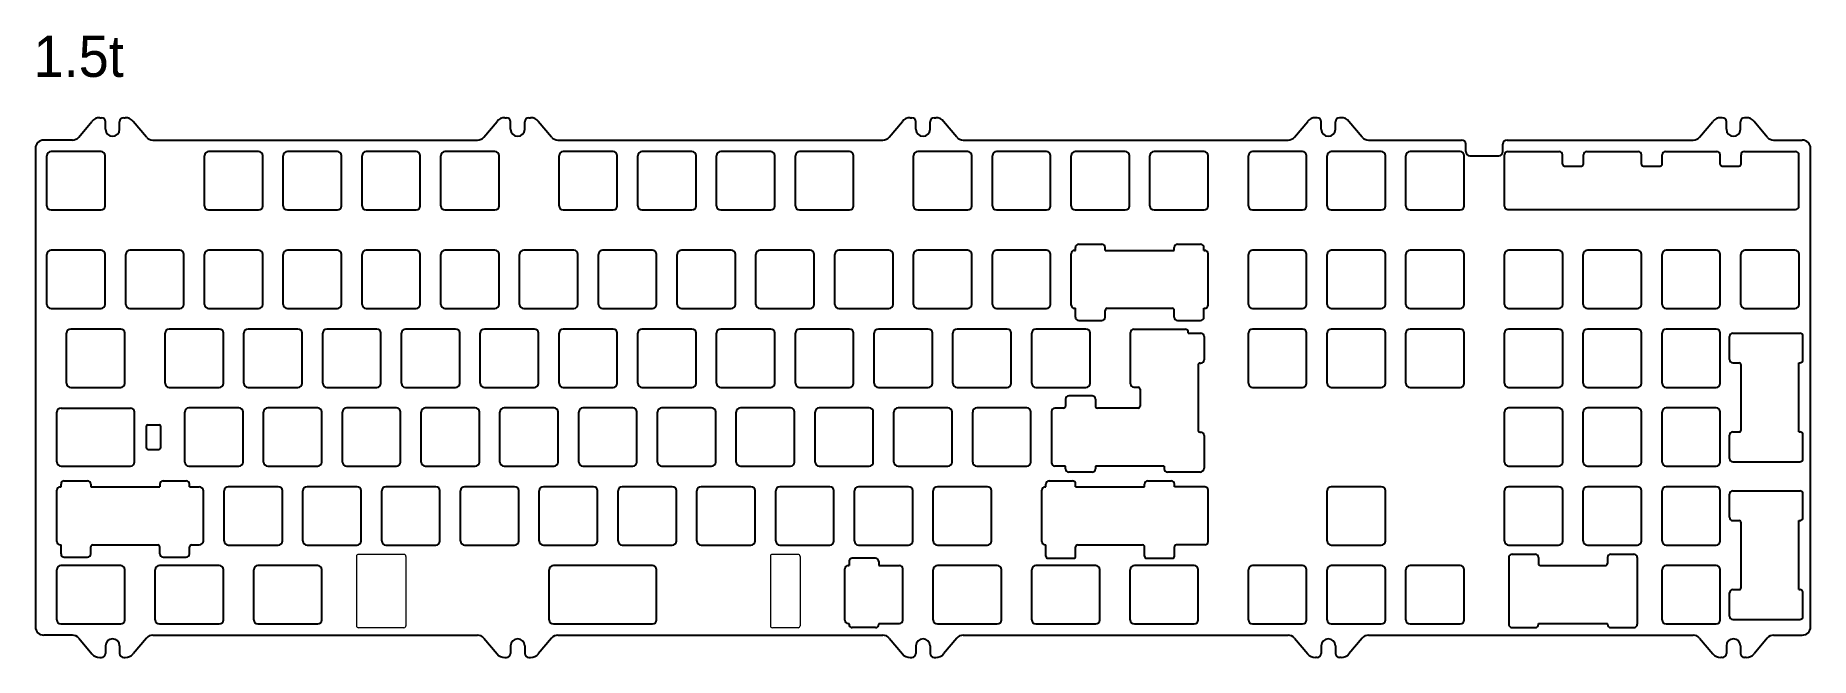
# Model space of a CAD drawing. Extents: x -121 to 309, y -126 to 24.
import ezdxf

# ---------------------------------------------------------------- set-up
doc = ezdxf.new("R2010")
doc.units = 0
doc.header["$MEASUREMENT"] = 0
doc.styles.get("Standard").update_dxf_attribs({"font": 'Gulim.ttf'})

msp = doc.modelspace()

# ---------------------------------------------------------------- linework, layer by layer
at = {"linetype": 'Continuous'}
for p, q in [((-110.08, -0.74), (-106.9, 3.05)), ((-104.98, 3.95), (-104.6, 3.95)), ((-103.6, 1.15), (-103.6, 2.95)), ((-100.2, 1.15), (-100.2, 2.95)), ((-99.2, 3.95), (-98.83, 3.95)), ((-93.73, -0.74), (-96.91, 3.05)), ((-12.13, -0.74), (-8.94, 3.05)), ((-7.03, 3.95), (-6.65, 3.95)), ((-5.65, 1.15), (-5.65, 2.95)), ((-2.25, 1.15), (-2.25, 2.95)), ((-1.25, 3.95), (-0.87, 3.95)), ((4.23, -0.74), (1.04, 3.05)), ((85.87, -0.74), (89.06, 3.05)), ((90.97, 3.95), (91.35, 3.95)), ((92.35, 1.15), (92.35, 2.95)), ((95.75, 1.15), (95.75, 2.95)), ((96.75, 3.95), (97.13, 3.95)), ((102.23, -0.74), (99.04, 3.05)), ((183.87, -0.74), (187.06, 3.05)), ((189.35, 3.95), (188.97, 3.95)), ((190.35, 1.15), (190.35, 2.95)), ((193.75, 1.15), (193.75, 2.95)), ((195.13, 3.95), (194.75, 3.95)), ((200.23, -0.74), (197.04, 3.05)), ((281.83, -0.74), (285.01, 3.05)), ((287.3, 3.95), (286.93, 3.95)), ((288.3, 1.15), (288.3, 2.95)), ((291.7, 1.15), (291.7, 2.95)), ((293.08, 3.95), (292.7, 3.95)), ((298.18, -0.74), (295, 3.05)), ((-120.54, -3.45), (-120.54, -119.07)), ((-111.61, -1.45), (-118.54, -1.45)), ((-104.7, -4.25), (-116.78, -4.25)), ((-92.2, -1.45), (-13.66, -1.45)), ((-66.6, -4.25), (-78.68, -4.25)), ((-47.55, -4.25), (-59.63, -4.25)), ((-28.5, -4.25), (-40.58, -4.25)), ((-9.45, -4.25), (-21.53, -4.25)), ((5.76, -1.45), (84.34, -1.45)), ((19.13, -4.25), (7.05, -4.25)), ((38.18, -4.25), (26.1, -4.25)), ((57.23, -4.25), (45.15, -4.25)), ((76.28, -4.25), (64.2, -4.25)), ((104.85, -4.25), (92.77, -4.25)), ((103.76, -1.45), (182.34, -1.45)), ((123.9, -4.25), (111.82, -4.25)), ((142.95, -4.25), (130.87, -4.25)), ((162, -4.25), (149.92, -4.25)), ((185.81, -4.25), (173.73, -4.25)), ((204.86, -4.25), (192.78, -4.25)), ((201.76, -1.45), (224.28, -1.45)), ((223.91, -4.25), (211.83, -4.25)), ((225.28, -4.25), (225.28, -2.45)), ((234.28, -4.25), (234.28, -2.45)), ((235.28, -1.45), (280.3, -1.45)), ((235.49, -4.25), (247.89, -4.25)), ((254.54, -4.25), (266.94, -4.25)), ((273.59, -4.25), (285.99, -4.25)), ((292.64, -4.25), (305.04, -4.25)), ((299.71, -1.45), (306.64, -1.45)), ((308.64, -119.07), (308.64, -3.45)), ((-117.78, -17.33), (-117.78, -5.25)), ((-103.7, -17.33), (-103.7, -5.25)), ((-79.68, -17.33), (-79.68, -5.25)), ((-65.6, -17.33), (-65.6, -5.25)), ((-60.63, -17.33), (-60.63, -5.25)), ((-46.55, -17.33), (-46.55, -5.25)), ((-41.58, -17.33), (-41.58, -5.25)), ((-27.5, -17.33), (-27.5, -5.25)), ((-22.53, -17.33), (-22.53, -5.25)), ((-8.45, -17.33), (-8.45, -5.25)), ((6.05, -17.33), (6.05, -5.25)), ((20.13, -17.33), (20.13, -5.25)), ((25.1, -17.33), (25.1, -5.25)), ((39.18, -17.33), (39.18, -5.25)), ((44.15, -17.33), (44.15, -5.25)), ((58.23, -17.33), (58.23, -5.25)), ((63.2, -17.33), (63.2, -5.25)), ((77.28, -17.33), (77.28, -5.25)), ((91.77, -17.33), (91.77, -5.25)), ((105.85, -17.33), (105.85, -5.25)), ((110.82, -17.33), (110.82, -5.25)), ((124.9, -17.33), (124.9, -5.25)), ((129.87, -17.33), (129.87, -5.25)), ((143.95, -17.33), (143.95, -5.25)), ((148.92, -17.33), (148.92, -5.25)), ((163, -17.33), (163, -5.25)), ((172.73, -17.33), (172.73, -5.25)), ((186.81, -17.33), (186.81, -5.25)), ((191.78, -17.33), (191.78, -5.25)), ((205.86, -17.33), (205.86, -5.25)), ((210.83, -17.33), (210.83, -5.25)), ((224.91, -17.33), (224.91, -5.25)), ((226.28, -5.25), (233.28, -5.25)), ((234.69, -17.45), (234.69, -5.05)), ((248.69, -7.25), (248.69, -5.05)), ((249.19, -7.75), (253.24, -7.75)), ((253.74, -7.25), (253.74, -5.05)), ((267.74, -7.25), (267.74, -5.05)), ((268.24, -7.75), (272.29, -7.75)), ((272.79, -7.25), (272.79, -5.05)), ((286.79, -7.25), (286.79, -5.05)), ((287.29, -7.75), (291.34, -7.75)), ((291.84, -7.25), (291.84, -5.05)), ((305.84, -17.45), (305.84, -5.05)), ((-116.78, -18.33), (-104.7, -18.33)), ((-78.68, -18.33), (-66.6, -18.33)), ((-59.63, -18.33), (-47.55, -18.33)), ((-40.58, -18.33), (-28.5, -18.33)), ((-21.53, -18.33), (-9.45, -18.33)), ((7.05, -18.33), (19.13, -18.33)), ((26.1, -18.33), (38.18, -18.33)), ((45.15, -18.33), (57.23, -18.33)), ((64.2, -18.33), (76.28, -18.33)), ((92.77, -18.33), (104.85, -18.33)), ((111.82, -18.33), (123.9, -18.33)), ((130.87, -18.33), (142.95, -18.33)), ((149.92, -18.33), (162, -18.33)), ((173.73, -18.33), (185.81, -18.33)), ((192.78, -18.33), (204.86, -18.33)), ((211.83, -18.33), (223.91, -18.33)), ((235.49, -18.25), (305.04, -18.25)), ((-117.78, -41.15), (-117.78, -29.07)), ((-104.7, -28.07), (-116.78, -28.07)), ((-103.7, -41.15), (-103.7, -29.07)), ((-98.73, -41.15), (-98.73, -29.07)), ((-85.65, -28.07), (-97.73, -28.07)), ((-84.65, -41.15), (-84.65, -29.07)), ((-79.68, -41.15), (-79.68, -29.07)), ((-66.6, -28.07), (-78.68, -28.07)), ((-65.6, -41.15), (-65.6, -29.07)), ((-60.63, -41.15), (-60.63, -29.07)), ((-47.55, -28.07), (-59.63, -28.07)), ((-46.55, -41.15), (-46.55, -29.07)), ((-41.58, -41.15), (-41.58, -29.07)), ((-28.5, -28.07), (-40.58, -28.07)), ((-27.5, -41.15), (-27.5, -29.07)), ((-22.53, -41.15), (-22.53, -29.07)), ((-9.45, -28.07), (-21.53, -28.07)), ((-8.45, -41.15), (-8.45, -29.07)), ((-3.48, -41.15), (-3.48, -29.07)), ((9.6, -28.07), (-2.48, -28.07)), ((10.6, -41.15), (10.6, -29.07)), ((15.57, -41.15), (15.57, -29.07)), ((28.65, -28.07), (16.57, -28.07)), ((29.65, -41.15), (29.65, -29.07)), ((34.62, -41.15), (34.62, -29.07)), ((47.7, -28.07), (35.62, -28.07)), ((48.7, -41.15), (48.7, -29.07)), ((53.67, -41.15), (53.67, -29.07)), ((66.75, -28.07), (54.67, -28.07)), ((67.75, -41.15), (67.75, -29.07)), ((72.72, -41.15), (72.72, -29.07)), ((85.8, -28.07), (73.72, -28.07)), ((86.8, -41.15), (86.8, -29.07)), ((91.77, -41.15), (91.77, -29.07)), ((104.85, -28.07), (92.77, -28.07)), ((105.85, -41.15), (105.85, -29.07)), ((110.82, -41.15), (110.82, -29.07)), ((123.9, -28.07), (111.82, -28.07)), ((124.9, -41.15), (124.9, -29.07)), ((129.91, -41.31), (129.91, -28.91)), ((130.71, -28.11), (130.9, -28.11)), ((130.9, -28.11), (130.9, -27.42)), ((131.7, -26.62), (137.3, -26.62)), ((138.1, -28.11), (138.1, -27.42)), ((138.1, -28.11), (154.78, -28.11)), ((154.78, -28.11), (154.78, -27.42)), ((155.58, -26.62), (161.18, -26.62)), ((161.98, -28.11), (161.98, -27.42)), ((161.98, -28.11), (162.16, -28.11)), ((162.96, -41.31), (162.96, -28.91)), ((172.73, -41.15), (172.73, -29.07)), ((185.81, -28.07), (173.73, -28.07)), ((186.81, -41.15), (186.81, -29.07)), ((191.78, -41.15), (191.78, -29.07)), ((204.86, -28.07), (192.78, -28.07)), ((205.86, -41.15), (205.86, -29.07)), ((210.83, -41.15), (210.83, -29.07)), ((223.91, -28.07), (211.83, -28.07)), ((224.91, -41.15), (224.91, -29.07)), ((234.65, -41.15), (234.65, -29.07)), ((247.73, -28.07), (235.65, -28.07)), ((248.73, -41.15), (248.73, -29.07)), ((253.7, -41.15), (253.7, -29.07)), ((266.78, -28.07), (254.7, -28.07)), ((267.78, -41.15), (267.78, -29.07)), ((272.75, -41.15), (272.75, -29.07)), ((285.83, -28.07), (273.75, -28.07)), ((286.83, -41.15), (286.83, -29.07)), ((291.8, -41.15), (291.8, -29.07)), ((304.88, -28.07), (292.8, -28.07)), ((305.88, -41.15), (305.88, -29.07)), ((-116.78, -42.15), (-104.7, -42.15)), ((-97.73, -42.15), (-85.65, -42.15)), ((-78.68, -42.15), (-66.6, -42.15)), ((-59.63, -42.15), (-47.55, -42.15)), ((-40.58, -42.15), (-28.5, -42.15)), ((-21.53, -42.15), (-9.45, -42.15)), ((-2.48, -42.15), (9.6, -42.15)), ((16.57, -42.15), (28.65, -42.15)), ((35.62, -42.15), (47.7, -42.15)), ((54.67, -42.15), (66.75, -42.15)), ((73.72, -42.15), (85.8, -42.15)), ((92.77, -42.15), (104.85, -42.15)), ((111.82, -42.15), (123.9, -42.15)), ((130.71, -42.11), (130.9, -42.11)), ((130.9, -44.26), (130.9, -42.11)), ((138.1, -44.26), (138.1, -42.61)), ((138.6, -42.11), (154.28, -42.11)), ((154.78, -44.26), (154.78, -42.61)), ((161.98, -42.11), (162.16, -42.11)), ((161.98, -44.26), (161.98, -42.11)), ((173.73, -42.15), (185.81, -42.15)), ((192.78, -42.15), (204.86, -42.15)), ((211.83, -42.15), (223.91, -42.15)), ((235.65, -42.15), (247.73, -42.15)), ((254.7, -42.15), (266.78, -42.15)), ((273.75, -42.15), (285.83, -42.15)), ((292.8, -42.15), (304.88, -42.15)), ((-99.94, -47.12), (-112.02, -47.12)), ((-76.12, -47.12), (-88.2, -47.12)), ((-57.07, -47.12), (-69.15, -47.12)), ((-38.02, -47.12), (-50.1, -47.12)), ((-18.97, -47.12), (-31.05, -47.12)), ((0.08, -47.12), (-12, -47.12)), ((19.13, -47.12), (7.05, -47.12)), ((38.18, -47.12), (26.1, -47.12)), ((57.23, -47.12), (45.15, -47.12)), ((76.28, -47.12), (64.2, -47.12)), ((95.33, -47.12), (83.25, -47.12)), ((114.38, -47.12), (102.3, -47.12)), ((133.43, -47.12), (121.35, -47.12)), ((131.7, -45.06), (137.3, -45.06)), ((145, -47.16), (157.4, -47.16)), ((155.58, -45.06), (161.18, -45.06)), ((185.81, -47.12), (173.73, -47.12)), ((204.86, -47.12), (192.78, -47.12)), ((223.91, -47.12), (211.83, -47.12)), ((247.73, -47.12), (235.65, -47.12)), ((266.78, -47.12), (254.7, -47.12)), ((285.83, -47.12), (273.75, -47.12)), ((-113.02, -60.2), (-113.02, -48.12)), ((-98.94, -60.2), (-98.94, -48.12)), ((-89.2, -60.2), (-89.2, -48.12)), ((-75.12, -60.2), (-75.12, -48.12)), ((-70.15, -60.2), (-70.15, -48.12)), ((-56.07, -60.2), (-56.07, -48.12)), ((-51.1, -60.2), (-51.1, -48.12)), ((-37.02, -60.2), (-37.02, -48.12)), ((-32.05, -60.2), (-32.05, -48.12)), ((-17.97, -60.2), (-17.97, -48.12)), ((-13, -60.2), (-13, -48.12)), ((1.08, -60.2), (1.08, -48.12)), ((6.05, -60.2), (6.05, -48.12)), ((20.13, -60.2), (20.13, -48.12)), ((25.1, -60.2), (25.1, -48.12)), ((39.18, -60.2), (39.18, -48.12)), ((44.15, -60.2), (44.15, -48.12)), ((58.23, -60.2), (58.23, -48.12)), ((63.2, -60.2), (63.2, -48.12)), ((77.28, -60.2), (77.28, -48.12)), ((82.25, -60.2), (82.25, -48.12)), ((96.33, -60.2), (96.33, -48.12)), ((101.3, -60.2), (101.3, -48.12)), ((115.38, -60.2), (115.38, -48.12)), ((120.35, -60.2), (120.35, -48.12)), ((134.43, -60.2), (134.43, -48.12)), ((144.2, -60.36), (144.2, -47.96)), ((158.2, -48.14), (158.2, -47.96)), ((158.2, -48.14), (161.23, -48.14)), ((162.03, -48.94), (162.03, -54.54)), ((172.73, -60.2), (172.73, -48.12)), ((186.81, -60.2), (186.81, -48.12)), ((191.78, -60.2), (191.78, -48.12)), ((205.86, -60.2), (205.86, -48.12)), ((210.83, -60.2), (210.83, -48.12)), ((224.91, -60.2), (224.91, -48.12)), ((234.65, -60.2), (234.65, -48.12)), ((248.73, -60.2), (248.73, -48.12)), ((253.7, -60.2), (253.7, -48.12)), ((267.78, -60.2), (267.78, -48.12)), ((272.75, -60.2), (272.75, -48.12)), ((286.83, -60.2), (286.83, -48.12)), ((289.08, -54.5), (289.08, -48.9)), ((289.88, -48.1), (306.02, -48.1)), ((306.82, -54.5), (306.82, -48.9)), ((161.05, -55.34), (161.23, -55.34)), ((289.88, -55.3), (291.34, -55.3)), ((305.84, -71.98), (305.84, -55.3)), ((305.84, -55.3), (306.02, -55.3)), ((160.55, -55.84), (160.55, -71.52)), ((291.84, -71.48), (291.84, -55.8)), ((-112.02, -61.2), (-99.94, -61.2)), ((-88.2, -61.2), (-76.12, -61.2)), ((-69.15, -61.2), (-57.07, -61.2)), ((-50.1, -61.2), (-38.02, -61.2)), ((-31.05, -61.2), (-18.97, -61.2)), ((-12, -61.2), (0.08, -61.2)), ((7.05, -61.2), (19.13, -61.2)), ((26.1, -61.2), (38.18, -61.2)), ((45.15, -61.2), (57.23, -61.2)), ((64.2, -61.2), (76.28, -61.2)), ((83.25, -61.2), (95.33, -61.2)), ((102.3, -61.2), (114.38, -61.2)), ((121.35, -61.2), (133.43, -61.2)), ((128.52, -64.05), (128.52, -65.71)), ((134.92, -63.25), (129.32, -63.25)), ((135.72, -64.05), (135.72, -65.71)), ((145, -61.16), (146.05, -61.16)), ((146.55, -61.66), (146.55, -65.71)), ((173.73, -61.2), (185.81, -61.2)), ((192.78, -61.2), (204.86, -61.2)), ((211.83, -61.2), (223.91, -61.2)), ((235.65, -61.2), (247.73, -61.2)), ((254.7, -61.2), (266.78, -61.2)), ((273.75, -61.2), (285.83, -61.2)), ((-115.36, -79.21), (-115.36, -67.21)), ((-114.36, -66.21), (-97.59, -66.21)), ((-96.59, -79.21), (-96.59, -67.21)), ((-84.44, -79.25), (-84.44, -67.17)), ((-71.36, -66.17), (-83.44, -66.17)), ((-70.36, -79.25), (-70.36, -67.17)), ((-65.39, -79.25), (-65.39, -67.17)), ((-52.31, -66.17), (-64.39, -66.17)), ((-51.31, -79.25), (-51.31, -67.17)), ((-46.34, -79.25), (-46.34, -67.17)), ((-33.26, -66.17), (-45.34, -66.17)), ((-32.26, -79.25), (-32.26, -67.17)), ((-27.29, -79.25), (-27.29, -67.17)), ((-14.21, -66.17), (-26.29, -66.17)), ((-13.21, -79.25), (-13.21, -67.17)), ((-8.24, -79.25), (-8.24, -67.17)), ((4.84, -66.17), (-7.24, -66.17)), ((5.84, -79.25), (5.84, -67.17)), ((10.81, -79.25), (10.81, -67.17)), ((23.89, -66.17), (11.81, -66.17)), ((24.89, -79.25), (24.89, -67.17)), ((29.86, -79.25), (29.86, -67.17)), ((42.94, -66.17), (30.86, -66.17)), ((43.94, -79.25), (43.94, -67.17)), ((48.91, -79.25), (48.91, -67.17)), ((61.99, -66.17), (49.91, -66.17)), ((62.99, -79.25), (62.99, -67.17)), ((67.96, -79.25), (67.96, -67.17)), ((81.04, -66.17), (68.96, -66.17)), ((82.04, -79.25), (82.04, -67.17)), ((87.01, -79.25), (87.01, -67.17)), ((100.09, -66.17), (88.01, -66.17)), ((101.09, -79.25), (101.09, -67.17)), ((106.06, -79.25), (106.06, -67.17)), ((119.14, -66.17), (107.06, -66.17)), ((120.14, -79.25), (120.14, -67.17)), ((125.15, -67.01), (125.15, -79.41)), ((128.02, -66.21), (125.95, -66.21)), ((146.05, -66.21), (136.22, -66.21)), ((234.65, -79.25), (234.65, -67.17)), ((247.73, -66.17), (235.65, -66.17)), ((248.73, -79.25), (248.73, -67.17)), ((253.7, -79.25), (253.7, -67.17)), ((266.78, -66.17), (254.7, -66.17)), ((267.78, -79.25), (267.78, -67.17)), ((272.75, -79.25), (272.75, -67.17)), ((285.83, -66.17), (273.75, -66.17)), ((286.83, -79.25), (286.83, -67.17)), ((-93.71, -75.88), (-93.71, -70.54)), ((-93.41, -70.24), (-90.61, -70.24)), ((-90.31, -70.54), (-90.31, -75.88)), ((161.05, -72.02), (161.23, -72.02)), ((162.03, -72.82), (162.03, -80.69)), ((289.08, -78.38), (289.08, -72.78)), ((289.88, -71.98), (291.34, -71.98)), ((305.84, -71.98), (306.02, -71.98)), ((306.82, -78.38), (306.82, -72.78)), ((-93.41, -76.18), (-90.61, -76.18)), ((-114.36, -80.21), (-97.59, -80.21)), ((-83.44, -80.25), (-71.36, -80.25)), ((-64.39, -80.25), (-52.31, -80.25)), ((-45.34, -80.25), (-33.26, -80.25)), ((-26.29, -80.25), (-14.21, -80.25)), ((-7.24, -80.25), (4.84, -80.25)), ((11.81, -80.25), (23.89, -80.25)), ((30.86, -80.25), (42.94, -80.25)), ((49.91, -80.25), (61.99, -80.25)), ((68.96, -80.25), (81.04, -80.25)), ((88.01, -80.25), (100.09, -80.25)), ((107.06, -80.25), (119.14, -80.25)), ((128.52, -80.21), (125.95, -80.21)), ((128.52, -80.89), (128.52, -80.21)), ((152.39, -80.21), (135.72, -80.21)), ((135.72, -80.21), (135.72, -80.89)), ((152.39, -80.21), (152.39, -80.89)), ((235.65, -80.25), (247.73, -80.25)), ((254.7, -80.25), (266.78, -80.25)), ((273.75, -80.25), (285.83, -80.25)), ((289.88, -79.18), (306.02, -79.18)), ((-114.56, -85.26), (-114.37, -85.26)), ((-114.37, -85.26), (-114.37, -84.57)), ((-113.57, -83.77), (-107.97, -83.77)), ((-107.17, -84.57), (-107.17, -85.26)), ((-107.17, -85.26), (-90.49, -85.26)), ((-90.49, -84.57), (-90.49, -85.26)), ((-89.69, -83.77), (-84.09, -83.77)), ((-83.29, -85.26), (-83.29, -84.57)), ((-83.29, -85.26), (-80.93, -85.26)), ((-61.84, -85.22), (-73.92, -85.22)), ((-42.79, -85.22), (-54.87, -85.22)), ((-23.74, -85.22), (-35.82, -85.22)), ((-4.69, -85.22), (-16.77, -85.22)), ((14.36, -85.22), (2.28, -85.22)), ((33.41, -85.22), (21.33, -85.22)), ((52.46, -85.22), (40.38, -85.22)), ((71.51, -85.22), (59.43, -85.22)), ((90.56, -85.22), (78.48, -85.22)), ((109.61, -85.22), (97.53, -85.22)), ((123.57, -85.26), (123.76, -85.26)), ((123.76, -85.26), (123.76, -84.57)), ((124.56, -83.77), (130.16, -83.77)), ((134.92, -81.69), (129.32, -81.69)), ((130.96, -85.26), (130.96, -84.57)), ((130.96, -85.26), (147.63, -85.26)), ((147.63, -85.26), (147.63, -84.57)), ((148.43, -83.77), (154.03, -83.77)), ((161.03, -81.69), (153.19, -81.69)), ((154.83, -85.26), (154.83, -84.57)), ((162.16, -85.26), (154.83, -85.26)), ((204.86, -85.22), (192.78, -85.22)), ((247.73, -85.22), (235.65, -85.22)), ((266.78, -85.22), (254.7, -85.22)), ((285.83, -85.22), (273.75, -85.22)), ((-115.36, -98.46), (-115.36, -86.06)), ((-79.93, -98.26), (-79.93, -86.26)), ((-74.92, -98.3), (-74.92, -86.22)), ((-60.84, -98.3), (-60.84, -86.22)), ((-55.87, -98.3), (-55.87, -86.22)), ((-41.79, -98.3), (-41.79, -86.22)), ((-36.82, -98.3), (-36.82, -86.22)), ((-22.74, -98.3), (-22.74, -86.22)), ((-17.77, -98.3), (-17.77, -86.22)), ((-3.69, -98.3), (-3.69, -86.22)), ((1.28, -98.3), (1.28, -86.22)), ((15.36, -98.3), (15.36, -86.22)), ((20.33, -98.3), (20.33, -86.22)), ((34.41, -98.3), (34.41, -86.22)), ((39.38, -98.3), (39.38, -86.22)), ((53.46, -98.3), (53.46, -86.22)), ((58.43, -98.3), (58.43, -86.22)), ((72.51, -98.3), (72.51, -86.22)), ((77.48, -98.3), (77.48, -86.22)), ((91.56, -98.3), (91.56, -86.22)), ((96.53, -98.3), (96.53, -86.22)), ((110.61, -98.3), (110.61, -86.22)), ((122.77, -98.46), (122.77, -86.06)), ((162.96, -98.46), (162.96, -86.06)), ((191.78, -98.3), (191.78, -86.22)), ((205.86, -98.3), (205.86, -86.22)), ((234.65, -98.3), (234.65, -86.22)), ((248.73, -98.3), (248.73, -86.22)), ((253.7, -98.3), (253.7, -86.22)), ((267.78, -98.3), (267.78, -86.22)), ((272.75, -98.3), (272.75, -86.22)), ((286.83, -98.3), (286.83, -86.22)), ((289.08, -92.6), (289.08, -87)), ((289.88, -86.2), (306.02, -86.2)), ((306.82, -92.6), (306.82, -87)), ((289.88, -93.4), (291.34, -93.4)), ((291.84, -109.58), (291.84, -93.9)), ((305.84, -110.08), (305.84, -93.4)), ((305.84, -93.4), (306.02, -93.4)), ((-114.56, -99.26), (-114.37, -99.26)), ((-114.37, -101.41), (-114.37, -99.26)), ((-113.57, -102.21), (-107.97, -102.21)), ((-107.17, -101.41), (-107.17, -99.76)), ((-106.67, -99.26), (-90.99, -99.26)), ((-90.49, -101.41), (-90.49, -99.76)), ((-89.69, -102.21), (-84.09, -102.21)), ((-83.29, -101.41), (-83.29, -99.76)), ((-82.79, -99.26), (-80.93, -99.26)), ((-73.92, -99.3), (-61.84, -99.3)), ((-54.87, -99.3), (-42.79, -99.3)), ((-35.82, -99.3), (-23.74, -99.3)), ((-16.77, -99.3), (-4.69, -99.3)), ((2.28, -99.3), (14.36, -99.3)), ((21.33, -99.3), (33.41, -99.3)), ((40.38, -99.3), (52.46, -99.3)), ((59.43, -99.3), (71.51, -99.3)), ((82.56, -102.51), (76.96, -102.51)), ((78.48, -99.3), (90.56, -99.3)), ((97.53, -99.3), (109.61, -99.3)), ((123.57, -99.26), (123.76, -99.26)), ((123.76, -102.01), (123.76, -99.26)), ((124.26, -102.51), (130.46, -102.51)), ((130.96, -102.01), (130.96, -99.76)), ((131.46, -99.26), (147.13, -99.26)), ((147.63, -102.01), (147.63, -99.76)), ((148.13, -102.51), (154.33, -102.51)), ((154.83, -102.01), (154.83, -99.76)), ((162.16, -99.26), (155.33, -99.26)), ((192.78, -99.3), (204.86, -99.3)), ((235.65, -99.3), (247.73, -99.3)), ((235.67, -102.31), (235.67, -118.45)), ((236.47, -101.51), (242.07, -101.51)), ((242.87, -102.31), (242.87, -103.77)), ((254.7, -99.3), (266.78, -99.3)), ((259.55, -102.31), (259.55, -103.77)), ((260.35, -101.51), (265.95, -101.51)), ((266.75, -102.31), (266.75, -118.45)), ((273.75, -99.3), (285.83, -99.3)), ((-115.4, -117.35), (-115.4, -105.27)), ((-99.94, -104.27), (-114.4, -104.27)), ((-98.94, -117.35), (-98.94, -105.27)), ((-91.58, -117.35), (-91.58, -105.27)), ((-76.12, -104.27), (-90.58, -104.27)), ((-75.12, -117.35), (-75.12, -105.27)), ((-67.77, -117.35), (-67.77, -105.27)), ((-52.31, -104.27), (-66.77, -104.27)), ((-51.31, -117.35), (-51.31, -105.27)), ((3.67, -117.35), (3.67, -105.27)), ((28.65, -104.27), (4.67, -104.27)), ((29.65, -117.35), (29.65, -105.27)), ((75.14, -117.47), (75.14, -105.07)), ((75.94, -104.27), (76.16, -104.27)), ((76.16, -103.31), (76.16, -104.27)), ((83.36, -103.31), (83.36, -104.27)), ((83.36, -104.27), (88.34, -104.27)), ((89.14, -117.47), (89.14, -105.07)), ((96.53, -117.35), (96.53, -105.27)), ((112, -104.27), (97.53, -104.27)), ((113, -117.35), (113, -105.27)), ((120.35, -117.35), (120.35, -105.27)), ((135.81, -104.27), (121.35, -104.27)), ((136.81, -117.35), (136.81, -105.27)), ((144.16, -117.35), (144.16, -105.27)), ((159.62, -104.27), (145.16, -104.27)), ((160.62, -117.35), (160.62, -105.27)), ((172.73, -117.35), (172.73, -105.27)), ((185.81, -104.27), (173.73, -104.27)), ((186.81, -117.35), (186.81, -105.27)), ((191.78, -117.35), (191.78, -105.27)), ((204.86, -104.27), (192.78, -104.27)), ((205.86, -117.35), (205.86, -105.27)), ((210.83, -117.35), (210.83, -105.27)), ((223.91, -104.27), (211.83, -104.27)), ((224.91, -117.35), (224.91, -105.27)), ((243.37, -104.27), (259.05, -104.27)), ((272.75, -117.35), (272.75, -105.27)), ((285.83, -104.27), (273.75, -104.27)), ((286.83, -117.35), (286.83, -105.27)), ((289.08, -116.48), (289.08, -110.88)), ((289.88, -110.08), (291.34, -110.08)), ((305.84, -110.08), (306.02, -110.08)), ((306.82, -116.48), (306.82, -110.88)), ((-114.4, -118.35), (-99.94, -118.35)), ((-90.58, -118.35), (-76.12, -118.35)), ((-66.77, -118.35), (-52.31, -118.35)), ((4.67, -118.35), (28.65, -118.35)), ((75.94, -118.27), (76.16, -118.27)), ((76.16, -118.45), (76.16, -118.27)), ((82.56, -119.25), (76.96, -119.25)), ((83.36, -118.27), (88.34, -118.27)), ((83.36, -118.27), (83.36, -118.45)), ((97.53, -118.35), (112, -118.35)), ((121.35, -118.35), (135.81, -118.35)), ((145.16, -118.35), (159.62, -118.35)), ((173.73, -118.35), (185.81, -118.35)), ((192.78, -118.35), (204.86, -118.35)), ((211.83, -118.35), (223.91, -118.35)), ((236.47, -119.25), (242.07, -119.25)), ((242.87, -118.27), (259.55, -118.27)), ((242.87, -118.45), (242.87, -118.27)), ((259.55, -118.45), (259.55, -118.27)), ((260.35, -119.25), (265.95, -119.25)), ((273.75, -118.35), (285.83, -118.35)), ((289.88, -117.28), (306.02, -117.28)), ((-111.61, -121.07), (-118.54, -121.07)), ((-110.08, -121.78), (-106.9, -125.57)), ((-103.6, -123.67), (-103.6, -125.47)), ((-100.2, -123.67), (-100.2, -125.47)), ((-93.73, -121.78), (-96.91, -125.57)), ((-92.2, -121.07), (-13.66, -121.07)), ((-12.13, -121.78), (-8.94, -125.57)), ((-5.65, -123.67), (-5.65, -125.47)), ((-2.25, -123.67), (-2.25, -125.47)), ((4.23, -121.78), (1.04, -125.57)), ((5.76, -121.07), (84.34, -121.07)), ((85.87, -121.78), (89.06, -125.57)), ((92.35, -123.67), (92.35, -125.47)), ((95.75, -123.67), (95.75, -125.47)), ((102.23, -121.78), (99.04, -125.57)), ((103.76, -121.07), (182.34, -121.07)), ((183.87, -121.78), (187.06, -125.57)), ((190.35, -123.67), (190.35, -125.47)), ((193.75, -123.67), (193.75, -125.47)), ((200.23, -121.78), (197.04, -125.57)), ((201.76, -121.07), (280.3, -121.07)), ((281.83, -121.78), (285.01, -125.57)), ((288.3, -123.67), (288.3, -125.47)), ((291.7, -123.67), (291.7, -125.47)), ((298.18, -121.78), (295, -125.57)), ((299.71, -121.07), (306.64, -121.07)), ((-104.98, -126.47), (-104.6, -126.47)), ((-99.2, -126.47), (-98.83, -126.47)), ((-7.03, -126.47), (-6.65, -126.47)), ((-1.25, -126.47), (-0.87, -126.47)), ((90.97, -126.47), (91.35, -126.47)), ((96.75, -126.47), (97.13, -126.47)), ((189.35, -126.47), (188.97, -126.47)), ((195.13, -126.47), (194.75, -126.47)), ((287.3, -126.47), (286.93, -126.47)), ((293.08, -126.47), (292.7, -126.47))]:
    msp.add_line(p, q, dxfattribs=at)
at = {"color": 7, "linetype": 'Continuous', "lineweight": 15}
for p, q in [((-42.93, -102.05), (-42.93, -118.79)), ((-31.47, -101.55), (-42.43, -101.55)), ((-30.97, -102.05), (-30.97, -118.79)), ((57.14, -102.05), (57.14, -118.79)), ((63.84, -101.55), (57.64, -101.55)), ((64.34, -102.05), (64.34, -118.79)), ((-31.47, -119.29), (-42.43, -119.29)), ((63.84, -119.29), (57.64, -119.29))]:
    msp.add_line(p, q, dxfattribs=at)
at = {"linetype": 'Continuous'}
for centre, radius, start, end in [((-104.98, 1.45), 2.5, 90, 140), ((-104.6, 2.95), 1, 0, 90), ((-101.9, 1.15), 1.7, 180, 0), ((-99.2, 2.95), 1, 90, 180), ((-98.83, 1.45), 2.5, 40, 90), ((-7.03, 1.45), 2.5, 90, 140), ((-6.65, 2.95), 1, 0, 90), ((-3.95, 1.15), 1.7, 180, 0), ((-1.25, 2.95), 1, 90, 180), ((-0.87, 1.45), 2.5, 40, 90), ((90.97, 1.45), 2.5, 90, 140), ((91.35, 2.95), 1, 0, 90), ((94.05, 1.15), 1.7, 180, 0), ((96.75, 2.95), 1, 90, 180), ((97.13, 1.45), 2.5, 40, 90), ((188.97, 1.45), 2.5, 90, 140), ((189.35, 2.95), 1, 360, 90), ((192.05, 1.15), 1.7, 180, 0), ((194.75, 2.95), 1, 90, 180), ((195.13, 1.45), 2.5, 40, 90), ((286.93, 1.45), 2.5, 90, 140), ((287.3, 2.95), 1, 360, 90), ((290, 1.15), 1.7, 180, 0), ((292.7, 2.95), 1, 90, 180), ((293.08, 1.45), 2.5, 40, 90), ((-118.54, -3.45), 2, 90, 180), ((-116.78, -5.25), 1, 90, 180), ((-111.61, 0.55), 2, 270, 320), ((-104.7, -5.25), 1, 0, 90), ((-92.2, 0.55), 2, 220, 270), ((-78.68, -5.25), 1, 90, 180), ((-66.6, -5.25), 1, 0, 90), ((-59.63, -5.25), 1, 90, 180), ((-47.55, -5.25), 1, 0, 90), ((-40.58, -5.25), 1, 90, 180), ((-28.5, -5.25), 1, 0, 90), ((-21.53, -5.25), 1, 90, 180), ((-13.66, 0.55), 2, 270, 320), ((-9.45, -5.25), 1, 0, 90), ((5.76, 0.55), 2, 220, 270), ((7.05, -5.25), 1, 90, 180), ((19.13, -5.25), 1, 0, 90), ((26.1, -5.25), 1, 90, 180), ((38.18, -5.25), 1, 0, 90), ((45.15, -5.25), 1, 90, 180), ((57.23, -5.25), 1, 0, 90), ((64.2, -5.25), 1, 90, 180), ((76.28, -5.25), 1, 0, 90), ((84.34, 0.55), 2, 270, 320), ((92.77, -5.25), 1, 90, 180), ((103.76, 0.55), 2, 220, 270), ((104.85, -5.25), 1, 0, 90), ((111.82, -5.25), 1, 90, 180), ((123.9, -5.25), 1, 0, 90), ((130.87, -5.25), 1, 90, 180), ((142.95, -5.25), 1, 0, 90), ((149.92, -5.25), 1, 90, 180), ((162, -5.25), 1, 0, 90), ((173.73, -5.25), 1, 90, 180), ((182.34, 0.55), 2, 270, 320), ((185.81, -5.25), 1, 0, 90), ((192.78, -5.25), 1, 90, 180), ((201.76, 0.55), 2, 220, 270), ((204.86, -5.25), 1, 0, 90), ((211.83, -5.25), 1, 90, 180), ((223.91, -5.25), 1, 0, 90), ((224.28, -2.45), 1, 0, 90), ((226.28, -4.25), 1, 180, 270), ((233.28, -4.25), 1, 270, 0), ((235.28, -2.45), 1, 90, 180), ((235.49, -5.05), 0.8, 90, 180), ((247.89, -5.05), 0.8, 0, 90), ((254.54, -5.05), 0.8, 90, 180), ((266.94, -5.05), 0.8, 360, 90), ((273.59, -5.05), 0.8, 90, 180), ((280.3, 0.55), 2, 270, 320), ((285.99, -5.05), 0.8, 0, 90), ((292.64, -5.05), 0.8, 90, 180), ((299.71, 0.55), 2, 220, 270), ((305.04, -5.05), 0.8, 0, 90), ((306.64, -3.45), 2, 0, 90), ((249.19, -7.25), 0.5, 180, 270), ((253.24, -7.25), 0.5, 270, 0), ((268.24, -7.25), 0.5, 180, 270), ((272.29, -7.25), 0.5, 270, 0), ((287.29, -7.25), 0.5, 180, 270), ((291.34, -7.25), 0.5, 270, 0), ((-116.78, -17.33), 1, 180, 270), ((-104.7, -17.33), 1, 270, 0), ((-78.68, -17.33), 1, 180, 270), ((-66.6, -17.33), 1, 270, 0), ((-59.63, -17.33), 1, 180, 270), ((-47.55, -17.33), 1, 270, 0), ((-40.58, -17.33), 1, 180, 270), ((-28.5, -17.33), 1, 270, 0), ((-21.53, -17.33), 1, 180, 270), ((-9.45, -17.33), 1, 270, 0), ((7.05, -17.33), 1, 180, 270), ((19.13, -17.33), 1, 270, 0), ((26.1, -17.33), 1, 180, 270), ((38.18, -17.33), 1, 270, 0), ((45.15, -17.33), 1, 180, 270), ((57.23, -17.33), 1, 270, 0), ((64.2, -17.33), 1, 180, 270), ((76.28, -17.33), 1, 270, 0), ((92.77, -17.33), 1, 180, 270), ((104.85, -17.33), 1, 270, 0), ((111.82, -17.33), 1, 180, 270), ((123.9, -17.33), 1, 270, 0), ((130.87, -17.33), 1, 180, 270), ((142.95, -17.33), 1, 270, 0), ((149.92, -17.33), 1, 180, 270), ((162, -17.33), 1, 270, 0), ((173.73, -17.33), 1, 180, 270), ((185.81, -17.33), 1, 270, 0), ((192.78, -17.33), 1, 180, 270), ((204.86, -17.33), 1, 270, 0), ((211.83, -17.33), 1, 180, 270), ((223.91, -17.33), 1, 270, 0), ((235.49, -17.45), 0.8, 180, 270), ((305.04, -17.45), 0.8, 270, 0), ((-116.78, -29.07), 1, 90, 180), ((-104.7, -29.07), 1, 0, 90), ((-97.73, -29.07), 1, 90, 180), ((-85.65, -29.07), 1, 0, 90), ((-78.68, -29.07), 1, 90, 180), ((-66.6, -29.07), 1, 0, 90), ((-59.63, -29.07), 1, 90, 180), ((-47.55, -29.07), 1, 0, 90), ((-40.58, -29.07), 1, 90, 180), ((-28.5, -29.07), 1, 0, 90), ((-21.53, -29.07), 1, 90, 180), ((-9.45, -29.07), 1, 0, 90), ((-2.48, -29.07), 1, 90, 180), ((9.6, -29.07), 1, 0, 90), ((16.57, -29.07), 1, 90, 180), ((28.65, -29.07), 1, 0, 90), ((35.62, -29.07), 1, 90, 180), ((47.7, -29.07), 1, 0, 90), ((54.67, -29.07), 1, 90, 180), ((66.75, -29.07), 1, 0, 90), ((73.72, -29.07), 1, 90, 180), ((85.8, -29.07), 1, 0, 90), ((92.77, -29.07), 1, 90, 180), ((104.85, -29.07), 1, 0, 90), ((111.82, -29.07), 1, 90, 180), ((123.9, -29.07), 1, 0, 90), ((130.71, -28.91), 0.8, 90, 180), ((131.7, -27.42), 0.8, 90, 180), ((137.3, -27.42), 0.8, 0, 90), ((155.58, -27.42), 0.8, 90, 180), ((161.18, -27.42), 0.8, 0, 90), ((162.16, -28.91), 0.8, 0, 90), ((173.73, -29.07), 1, 90, 180), ((185.81, -29.07), 1, 0, 90), ((192.78, -29.07), 1, 90, 180), ((204.86, -29.07), 1, 0, 90), ((211.83, -29.07), 1, 90, 180), ((223.91, -29.07), 1, 0, 90), ((235.65, -29.07), 1, 90, 180), ((247.73, -29.07), 1, 0, 90), ((254.7, -29.07), 1, 90, 180), ((266.78, -29.07), 1, 0, 90), ((273.75, -29.07), 1, 90, 180), ((285.83, -29.07), 1, 0, 90), ((292.8, -29.07), 1, 90, 180), ((304.88, -29.07), 1, 0, 90), ((-116.78, -41.15), 1, 180, 270), ((-104.7, -41.15), 1, 270, 0), ((-97.73, -41.15), 1, 180, 270), ((-85.65, -41.15), 1, 270, 0), ((-78.68, -41.15), 1, 180, 270), ((-66.6, -41.15), 1, 270, 0), ((-59.63, -41.15), 1, 180, 270), ((-47.55, -41.15), 1, 270, 0), ((-40.58, -41.15), 1, 180, 270), ((-28.5, -41.15), 1, 270, 0), ((-21.53, -41.15), 1, 180, 270), ((-9.45, -41.15), 1, 270, 0), ((-2.48, -41.15), 1, 180, 270), ((9.6, -41.15), 1, 270, 0), ((16.57, -41.15), 1, 180, 270), ((28.65, -41.15), 1, 270, 0), ((35.62, -41.15), 1, 180, 270), ((47.7, -41.15), 1, 270, 0), ((54.67, -41.15), 1, 180, 270), ((66.75, -41.15), 1, 270, 0), ((73.72, -41.15), 1, 180, 270), ((85.8, -41.15), 1, 270, 0), ((92.77, -41.15), 1, 180, 270), ((104.85, -41.15), 1, 270, 0), ((111.82, -41.15), 1, 180, 270), ((123.9, -41.15), 1, 270, 0), ((130.71, -41.31), 0.8, 180, 270), ((138.6, -42.61), 0.5, 90, 180), ((154.28, -42.61), 0.5, 0, 90), ((162.16, -41.31), 0.8, 270, 0), ((173.73, -41.15), 1, 180, 270), ((185.81, -41.15), 1, 270, 0), ((192.78, -41.15), 1, 180, 270), ((204.86, -41.15), 1, 270, 0), ((211.83, -41.15), 1, 180, 270), ((223.91, -41.15), 1, 270, 0), ((235.65, -41.15), 1, 180, 270), ((247.73, -41.15), 1, 270, 0), ((254.7, -41.15), 1, 180, 270), ((266.78, -41.15), 1, 270, 0), ((273.75, -41.15), 1, 180, 270), ((285.83, -41.15), 1, 270, 0), ((292.8, -41.15), 1, 180, 270), ((304.88, -41.15), 1, 270, 0), ((-112.02, -48.12), 1, 90, 180), ((-99.94, -48.12), 1, 0, 90), ((-88.2, -48.12), 1, 90, 180), ((-76.12, -48.12), 1, 0, 90), ((-69.15, -48.12), 1, 90, 180), ((-57.07, -48.12), 1, 0, 90), ((-50.1, -48.12), 1, 90, 180), ((-38.02, -48.12), 1, 0, 90), ((-31.05, -48.12), 1, 90, 180), ((-18.97, -48.12), 1, 0, 90), ((-12, -48.12), 1, 90, 180), ((0.08, -48.12), 1, 0, 90), ((7.05, -48.12), 1, 90, 180), ((19.13, -48.12), 1, 0, 90), ((26.1, -48.12), 1, 90, 180), ((38.18, -48.12), 1, 0, 90), ((45.15, -48.12), 1, 90, 180), ((57.23, -48.12), 1, 0, 90), ((64.2, -48.12), 1, 90, 180), ((76.28, -48.12), 1, 0, 90), ((83.25, -48.12), 1, 90, 180), ((95.33, -48.12), 1, 0, 90), ((102.3, -48.12), 1, 90, 180), ((114.38, -48.12), 1, 0, 90), ((121.35, -48.12), 1, 90, 180), ((131.7, -44.26), 0.8, 180, 270), ((133.43, -48.12), 1, 0, 90), ((137.3, -44.26), 0.8, 270, 0), ((145, -47.96), 0.8, 90, 180), ((155.58, -44.26), 0.8, 180, 270), ((157.4, -47.96), 0.8, 0, 90), ((161.18, -44.26), 0.8, 270, 0), ((173.73, -48.12), 1, 90, 180), ((185.81, -48.12), 1, 0, 90), ((192.78, -48.12), 1, 90, 180), ((204.86, -48.12), 1, 0, 90), ((211.83, -48.12), 1, 90, 180), ((223.91, -48.12), 1, 0, 90), ((235.65, -48.12), 1, 90, 180), ((247.73, -48.12), 1, 0, 90), ((254.7, -48.12), 1, 90, 180), ((266.78, -48.12), 1, 0, 90), ((273.75, -48.12), 1, 90, 180), ((285.83, -48.12), 1, 0, 90), ((161.23, -48.94), 0.8, 0, 90), ((289.88, -48.9), 0.8, 90, 180), ((306.02, -48.9), 0.8, 0, 90), ((161.05, -55.84), 0.5, 90, 180), ((161.23, -54.54), 0.8, 270, 0), ((289.88, -54.5), 0.8, 180, 270), ((291.34, -55.8), 0.5, 0, 90), ((306.02, -54.5), 0.8, 270, 0), ((-112.02, -60.2), 1, 180, 270), ((-99.94, -60.2), 1, 270, 0), ((-88.2, -60.2), 1, 180, 270), ((-76.12, -60.2), 1, 270, 0), ((-69.15, -60.2), 1, 180, 270), ((-57.07, -60.2), 1, 270, 0), ((-50.1, -60.2), 1, 180, 270), ((-38.02, -60.2), 1, 270, 0), ((-31.05, -60.2), 1, 180, 270), ((-18.97, -60.2), 1, 270, 0), ((-12, -60.2), 1, 180, 270), ((0.08, -60.2), 1, 270, 0), ((7.05, -60.2), 1, 180, 270), ((19.13, -60.2), 1, 270, 0), ((26.1, -60.2), 1, 180, 270), ((38.18, -60.2), 1, 270, 0), ((45.15, -60.2), 1, 180, 270), ((57.23, -60.2), 1, 270, 0), ((64.2, -60.2), 1, 180, 270), ((76.28, -60.2), 1, 270, 0), ((83.25, -60.2), 1, 180, 270), ((95.33, -60.2), 1, 270, 0), ((102.3, -60.2), 1, 180, 270), ((114.38, -60.2), 1, 270, 0), ((121.35, -60.2), 1, 180, 270), ((129.32, -64.05), 0.8, 90, 180), ((133.43, -60.2), 1, 270, 0), ((134.92, -64.05), 0.8, 0, 90), ((145, -60.36), 0.8, 180, 270), ((146.05, -61.66), 0.5, 0, 90), ((173.73, -60.2), 1, 180, 270), ((185.81, -60.2), 1, 270, 0), ((192.78, -60.2), 1, 180, 270), ((204.86, -60.2), 1, 270, 0), ((211.83, -60.2), 1, 180, 270), ((223.91, -60.2), 1, 270, 0), ((235.65, -60.2), 1, 180, 270), ((247.73, -60.2), 1, 270, 0), ((254.7, -60.2), 1, 180, 270), ((266.78, -60.2), 1, 270, 0), ((273.75, -60.2), 1, 180, 270), ((285.83, -60.2), 1, 270, 0), ((-114.36, -67.21), 1, 90, 180), ((-97.59, -67.21), 1, 0, 90), ((-83.44, -67.17), 1, 90, 180), ((-71.36, -67.17), 1, 0, 90), ((-64.39, -67.17), 1, 90, 180), ((-52.31, -67.17), 1, 0, 90), ((-45.34, -67.17), 1, 90, 180), ((-33.26, -67.17), 1, 0, 90), ((-26.29, -67.17), 1, 90, 180), ((-14.21, -67.17), 1, 0, 90), ((-7.24, -67.17), 1, 90, 180), ((4.84, -67.17), 1, 0, 90), ((11.81, -67.17), 1, 90, 180), ((23.89, -67.17), 1, 0, 90), ((30.86, -67.17), 1, 90, 180), ((42.94, -67.17), 1, 0, 90), ((49.91, -67.17), 1, 90, 180), ((61.99, -67.17), 1, 0, 90), ((68.96, -67.17), 1, 90, 180), ((81.04, -67.17), 1, 0, 90), ((88.01, -67.17), 1, 90, 180), ((100.09, -67.17), 1, 0, 90), ((107.06, -67.17), 1, 90, 180), ((119.14, -67.17), 1, 0, 90), ((125.95, -67.01), 0.8, 90, 180), ((128.02, -65.71), 0.5, 270, 0), ((136.22, -65.71), 0.5, 180, 270), ((146.05, -65.71), 0.5, 270, 0), ((235.65, -67.17), 1, 90, 180), ((247.73, -67.17), 1, 0, 90), ((254.7, -67.17), 1, 90, 180), ((266.78, -67.17), 1, 0, 90), ((273.75, -67.17), 1, 90, 180), ((285.83, -67.17), 1, 0, 90), ((-93.41, -70.54), 0.3, 90, 180), ((-90.61, -70.54), 0.3, 360, 90), ((161.05, -71.52), 0.5, 180, 270), ((161.23, -72.82), 0.8, 0, 90), ((289.88, -72.78), 0.8, 90, 180), ((291.34, -71.48), 0.5, 270, 0), ((306.02, -72.78), 0.8, 0, 90), ((-93.41, -75.88), 0.3, 180, 270), ((-90.61, -75.88), 0.3, 270, 360), ((-114.36, -79.21), 1, 180, 270), ((-97.59, -79.21), 1, 270, 0), ((-83.44, -79.25), 1, 180, 270), ((-71.36, -79.25), 1, 270, 0), ((-64.39, -79.25), 1, 180, 270), ((-52.31, -79.25), 1, 270, 0), ((-45.34, -79.25), 1, 180, 270), ((-33.26, -79.25), 1, 270, 0), ((-26.29, -79.25), 1, 180, 270), ((-14.21, -79.25), 1, 270, 0), ((-7.24, -79.25), 1, 180, 270), ((4.84, -79.25), 1, 270, 0), ((11.81, -79.25), 1, 180, 270), ((23.89, -79.25), 1, 270, 0), ((30.86, -79.25), 1, 180, 270), ((42.94, -79.25), 1, 270, 0), ((49.91, -79.25), 1, 180, 270), ((61.99, -79.25), 1, 270, 0), ((68.96, -79.25), 1, 180, 270), ((81.04, -79.25), 1, 270, 0), ((88.01, -79.25), 1, 180, 270), ((100.09, -79.25), 1, 270, 0), ((107.06, -79.25), 1, 180, 270), ((119.14, -79.25), 1, 270, 0), ((125.95, -79.41), 0.8, 180, 270), ((129.32, -80.89), 0.8, 180, 270), ((134.92, -80.89), 0.8, 270, 0), ((153.19, -80.89), 0.8, 180, 270), ((161.03, -80.69), 1, 270, 0), ((235.65, -79.25), 1, 180, 270), ((247.73, -79.25), 1, 270, 0), ((254.7, -79.25), 1, 180, 270), ((266.78, -79.25), 1, 270, 0), ((273.75, -79.25), 1, 180, 270), ((285.83, -79.25), 1, 270, 0), ((289.88, -78.38), 0.8, 180, 270), ((306.02, -78.38), 0.8, 270, 0), ((-114.56, -86.06), 0.8, 90, 180), ((-113.57, -84.57), 0.8, 90, 180), ((-107.97, -84.57), 0.8, 0, 90), ((-89.69, -84.57), 0.8, 90, 180), ((-84.09, -84.57), 0.8, 0, 90), ((-80.93, -86.26), 1, 0, 90), ((-73.92, -86.22), 1, 90, 180), ((-61.84, -86.22), 1, 0, 90), ((-54.87, -86.22), 1, 90, 180), ((-42.79, -86.22), 1, 0, 90), ((-35.82, -86.22), 1, 90, 180), ((-23.74, -86.22), 1, 0, 90), ((-16.77, -86.22), 1, 90, 180), ((-4.69, -86.22), 1, 0, 90), ((2.28, -86.22), 1, 90, 180), ((14.36, -86.22), 1, 0, 90), ((21.33, -86.22), 1, 90, 180), ((33.41, -86.22), 1, 0, 90), ((40.38, -86.22), 1, 90, 180), ((52.46, -86.22), 1, 0, 90), ((59.43, -86.22), 1, 90, 180), ((71.51, -86.22), 1, 0, 90), ((78.48, -86.22), 1, 90, 180), ((90.56, -86.22), 1, 0, 90), ((97.53, -86.22), 1, 90, 180), ((109.61, -86.22), 1, 0, 90), ((123.57, -86.06), 0.8, 90, 180), ((124.56, -84.57), 0.8, 90, 180), ((130.16, -84.57), 0.8, 0, 90), ((148.43, -84.57), 0.8, 90, 180), ((154.03, -84.57), 0.8, 0, 90), ((162.16, -86.06), 0.8, 0, 90), ((192.78, -86.22), 1, 90, 180), ((204.86, -86.22), 1, 0, 90), ((235.65, -86.22), 1, 90, 180), ((247.73, -86.22), 1, 0, 90), ((254.7, -86.22), 1, 90, 180), ((266.78, -86.22), 1, 0, 90), ((273.75, -86.22), 1, 90, 180), ((285.83, -86.22), 1, 0, 90), ((289.88, -87), 0.8, 90, 180), ((306.02, -87), 0.8, 0, 90), ((289.88, -92.6), 0.8, 180, 270), ((291.34, -93.9), 0.5, 0, 90), ((306.02, -92.6), 0.8, 270, 0), ((-114.56, -98.46), 0.8, 180, 270), ((-80.93, -98.26), 1, 270, 0), ((-73.92, -98.3), 1, 180, 270), ((-61.84, -98.3), 1, 270, 0), ((-54.87, -98.3), 1, 180, 270), ((-42.79, -98.3), 1, 270, 0), ((-35.82, -98.3), 1, 180, 270), ((-23.74, -98.3), 1, 270, 0), ((-16.77, -98.3), 1, 180, 270), ((-4.69, -98.3), 1, 270, 0), ((2.28, -98.3), 1, 180, 270), ((14.36, -98.3), 1, 270, 0), ((21.33, -98.3), 1, 180, 270), ((33.41, -98.3), 1, 270, 0), ((40.38, -98.3), 1, 180, 270), ((52.46, -98.3), 1, 270, 0), ((59.43, -98.3), 1, 180, 270), ((71.51, -98.3), 1, 270, 0), ((78.48, -98.3), 1, 180, 270), ((90.56, -98.3), 1, 270, 0), ((97.53, -98.3), 1, 180, 270), ((109.61, -98.3), 1, 270, 0), ((123.57, -98.46), 0.8, 180, 270), ((162.16, -98.46), 0.8, 270, 360), ((192.78, -98.3), 1, 180, 270), ((204.86, -98.3), 1, 270, 0), ((235.65, -98.3), 1, 180, 270), ((247.73, -98.3), 1, 270, 0), ((254.7, -98.3), 1, 180, 270), ((266.78, -98.3), 1, 270, 0), ((273.75, -98.3), 1, 180, 270), ((285.83, -98.3), 1, 270, 0), ((-113.57, -101.41), 0.8, 180, 270), ((-107.97, -101.41), 0.8, 270, 0), ((-106.67, -99.76), 0.5, 90, 180), ((-90.99, -99.76), 0.5, 0, 90), ((-89.69, -101.41), 0.8, 180, 270), ((-84.09, -101.41), 0.8, 270, 0), ((-82.79, -99.76), 0.5, 90, 180), ((76.96, -103.31), 0.8, 90, 180), ((82.56, -103.31), 0.8, 0, 90), ((124.26, -102.01), 0.5, 180, 270), ((130.46, -102.01), 0.5, 270, 0), ((131.46, -99.76), 0.5, 90, 180), ((147.13, -99.76), 0.5, 0, 90), ((148.13, -102.01), 0.5, 180, 270), ((154.33, -102.01), 0.5, 270, 0), ((155.33, -99.76), 0.5, 90, 180), ((236.47, -102.31), 0.8, 90, 180), ((242.07, -102.31), 0.8, 0, 90), ((260.35, -102.31), 0.8, 90, 180), ((265.95, -102.31), 0.8, 0, 90), ((-114.4, -105.27), 1, 90, 180), ((-99.94, -105.27), 1, 0, 90), ((-90.58, -105.27), 1, 90, 180), ((-76.12, -105.27), 1, 0, 90), ((-66.77, -105.27), 1, 90, 180), ((-52.31, -105.27), 1, 0, 90), ((4.67, -105.27), 1, 90, 180), ((28.65, -105.27), 1, 0, 90), ((75.94, -105.07), 0.8, 90, 180), ((88.34, -105.07), 0.8, 0, 90), ((97.53, -105.27), 1, 90, 180), ((112, -105.27), 1, 0, 90), ((121.35, -105.27), 1, 90, 180), ((135.81, -105.27), 1, 0, 90), ((145.16, -105.27), 1, 90, 180), ((159.62, -105.27), 1, 0, 90), ((173.73, -105.27), 1, 90, 180), ((185.81, -105.27), 1, 0, 90), ((192.78, -105.27), 1, 90, 180), ((204.86, -105.27), 1, 0, 90), ((211.83, -105.27), 1, 90, 180), ((223.91, -105.27), 1, 0, 90), ((243.37, -103.77), 0.5, 180, 270), ((259.05, -103.77), 0.5, 270, 0), ((273.75, -105.27), 1, 90, 180), ((285.83, -105.27), 1, 0, 90), ((289.88, -110.88), 0.8, 90, 180), ((291.34, -109.58), 0.5, 270, 0), ((306.02, -110.88), 0.8, 0, 90), ((-118.54, -119.07), 2, 180, 270), ((-114.4, -117.35), 1, 180, 270), ((-99.94, -117.35), 1, 270, 0), ((-90.58, -117.35), 1, 180, 270), ((-76.12, -117.35), 1, 270, 0), ((-66.77, -117.35), 1, 180, 270), ((-52.31, -117.35), 1, 270, 0), ((4.67, -117.35), 1, 180, 270), ((28.65, -117.35), 1, 270, 0), ((75.94, -117.47), 0.8, 180, 270), ((76.96, -118.45), 0.8, 180, 270), ((82.56, -118.45), 0.8, 270, 0), ((88.34, -117.47), 0.8, 270, 360), ((97.53, -117.35), 1, 180, 270), ((112, -117.35), 1, 270, 0), ((121.35, -117.35), 1, 180, 270), ((135.81, -117.35), 1, 270, 0), ((145.16, -117.35), 1, 180, 270), ((159.62, -117.35), 1, 270, 0), ((173.73, -117.35), 1, 180, 270), ((185.81, -117.35), 1, 270, 0), ((192.78, -117.35), 1, 180, 270), ((204.86, -117.35), 1, 270, 0), ((211.83, -117.35), 1, 180, 270), ((223.91, -117.35), 1, 270, 0), ((236.47, -118.45), 0.8, 180, 270), ((242.07, -118.45), 0.8, 270, 0), ((260.35, -118.45), 0.8, 180, 270), ((265.95, -118.45), 0.8, 270, 0), ((273.75, -117.35), 1, 180, 270), ((285.83, -117.35), 1, 270, 0), ((289.88, -116.48), 0.8, 180, 270), ((306.02, -116.48), 0.8, 270, 0), ((306.64, -119.07), 2, 270, 0), ((-111.61, -123.07), 2, 40, 90), ((-101.9, -123.67), 1.7, 360, 180), ((-92.2, -123.07), 2, 90, 140), ((-13.66, -123.07), 2, 40, 90), ((-3.95, -123.67), 1.7, 360, 180), ((5.76, -123.07), 2, 90, 140), ((84.34, -123.07), 2, 40, 90), ((94.05, -123.67), 1.7, 360, 180), ((103.76, -123.07), 2, 90, 140), ((182.34, -123.07), 2, 40, 90), ((192.05, -123.67), 1.7, 0, 180), ((201.76, -123.07), 2, 90, 140), ((280.3, -123.07), 2, 40, 90), ((290, -123.67), 1.7, 0, 180), ((299.71, -123.07), 2, 90, 140), ((-104.98, -123.97), 2.5, 220, 270), ((-104.6, -125.47), 1, 270, 0), ((-99.2, -125.47), 1, 180, 270), ((-98.83, -123.97), 2.5, 270, 320), ((-7.03, -123.97), 2.5, 220, 270), ((-6.65, -125.47), 1, 270, 0), ((-1.25, -125.47), 1, 180, 270), ((-0.87, -123.97), 2.5, 270, 320), ((90.97, -123.97), 2.5, 220, 270), ((91.35, -125.47), 1, 270, 0), ((96.75, -125.47), 1, 180, 270), ((97.13, -123.97), 2.5, 270, 320), ((188.97, -123.97), 2.5, 220, 270), ((189.35, -125.47), 1, 270, 0), ((194.75, -125.47), 1, 180, 270), ((195.13, -123.97), 2.5, 270, 320), ((286.93, -123.97), 2.5, 220, 270), ((287.3, -125.47), 1, 270, 0), ((292.7, -125.47), 1, 180, 270), ((293.08, -123.97), 2.5, 270, 320)]:
    msp.add_arc(centre, radius, start, end, dxfattribs=at)
at = {"color": 7, "linetype": 'Continuous', "lineweight": 15}
for centre, start, end in [((-42.43, -102.05), 90, 180), ((-31.47, -102.05), 0, 90), ((57.64, -102.05), 90, 180), ((63.84, -102.05), 0, 90), ((-42.43, -118.79), 180, 270), ((-31.47, -118.79), 270, 0), ((57.64, -118.79), 180, 270), ((63.84, -118.79), 270, 0)]:
    msp.add_arc(centre, 0.5, start, end, dxfattribs=at)

# ---------------------------------------------------------------- texts
at = {"linetype": 'Continuous'}
msp.add_text('1.5t', height=10, dxfattribs=at).set_placement((-121.01, 13.8))

doc.saveas('drawing.dxf')
